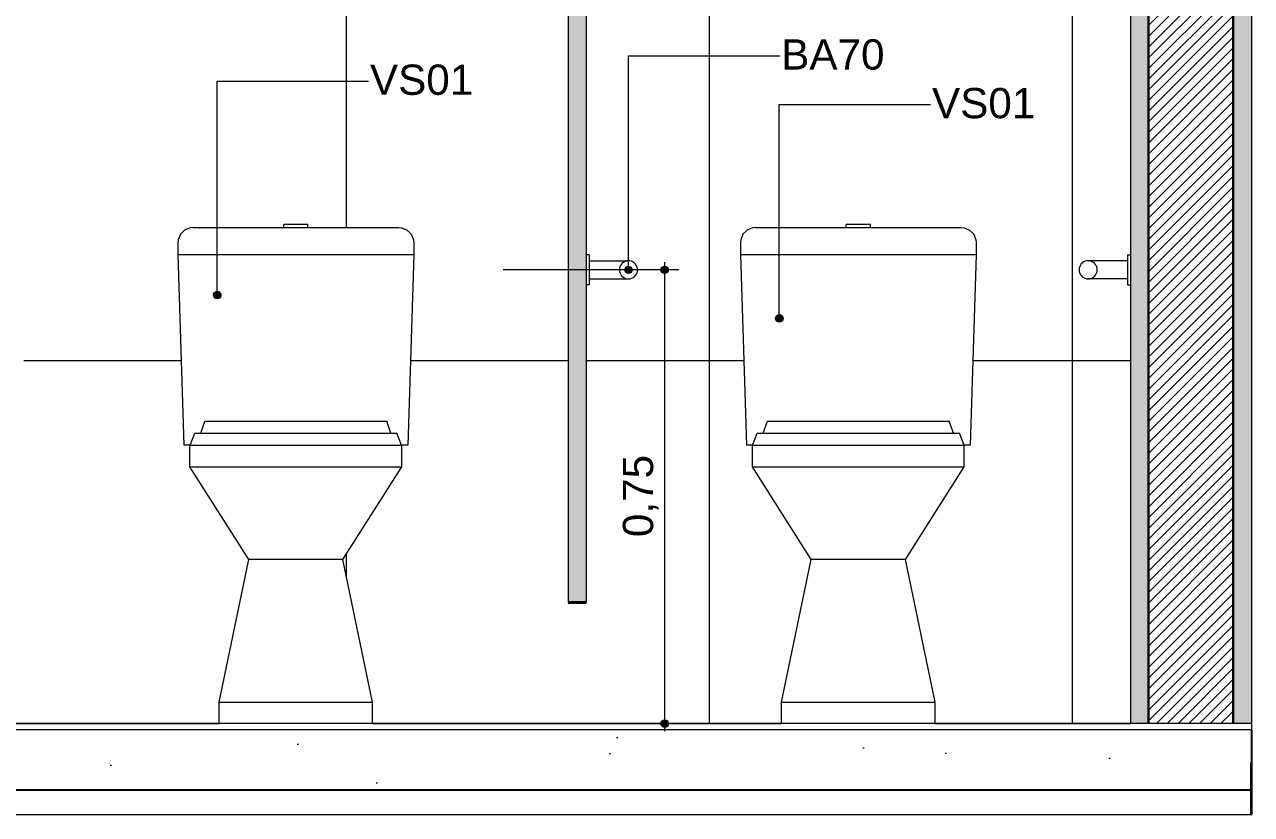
# Model space of a CAD drawing. Header units: metres. Extents: x -1.8 to 75.3, y -2 to 2.8.
# Drawn here: x 12.876 to 14.905, y -2.048 to -0.743 of the extents above; entities that cross this region are included whole.
import ezdxf

# ---------------------------------------------------------------- set-up
doc = ezdxf.new("R2010")
doc.units = ezdxf.units.M
doc.header["$MEASUREMENT"] = 0
for name, color, linetype in [('COTAS CORTE', 7, 'Continuous'), ('NOTAS-LAYOUT.EXEC', 7, 'Continuous'), ('PAREDE CONSTRUIR', 7, 'Continuous')]:
    doc.layers.add(name, color=color, linetype=linetype)
for name, color, linetype, lineweight, true_color in [('COTAS CORTE_Caneta_No__25', 7, 'Continuous', 13, 0x982312), ('LAJES.EST_Caneta_No__254', 7, 'Continuous', 0, 0xd1c9ad), ('LAJES.EST_Caneta_No__97', 7, 'Continuous', 13, 0x6b6b6b), ('LOUCAS-METAIS.ARQ_Caneta_No__13', 7, 'Continuous', 0, 0xaaaaaa), ('LOUCAS-METAIS.ARQ_Caneta_No__96', 7, 'Continuous', 0, 0xb6b6b6), ('PAREDE CONSTRUIR_Caneta_No__97', 7, 'Continuous', 13, 0x6b6b6b), ('PAREDE.ARQ_Caneta_No__97', 7, 'Continuous', 13, 0x6b6b6b)]:
    doc.layers.add(name, color=color, linetype=linetype, lineweight=lineweight, true_color=true_color)
for name, color, linetype, lineweight in [('LAJES.EST_Caneta_No__241', 7, 'Continuous', 13), ('LAJES.EST_Caneta_No__3', 7, 'Continuous', 30), ('LAJES.EST_Caneta_No__4', 7, 'Continuous', 25), ('LAJES.EST_Caneta_No__7', 7, 'Continuous', 13), ('LOUCAS-METAIS.ARQ_Caneta_No__10', 7, 'Continuous', 5), ('NOTAS-LAYOUT.EXEC_Caneta_No__241', 7, 'Continuous', 13), ('NOTAS-LAYOUT.EXEC_Caneta_No__5', 7, 'Continuous', 20), ('PAREDE CONSTRUIR_Caneta_No__241', 7, 'Continuous', 13), ('PAREDE CONSTRUIR_Caneta_No__3', 7, 'Continuous', 30), ('PAREDE.ARQ_Caneta_No__1', 7, 'Continuous', 40), ('PAREDE.ARQ_Caneta_No__241', 7, 'Continuous', 13)]:
    doc.layers.add(name, color=color, linetype=linetype, lineweight=lineweight)
doc.styles.add('GENERATED_STYLE_1', font='arial.ttf')
doc.dimstyles.new('GENERATED_STYLE__2', dxfattribs={"dimtxt": 0.05, "dimasz": 0.02375, "dimexe": 0.18, "dimexo": 0.267183, "dimgap": 0, "dimtad": 1, "dimzin": 0, "dimdsep": 46, "dimtxsty": 'GENERATED_STYLE_1', "dimblk": 'ARROWHEAD_11', "dimblk1": 'ARROWHEAD_11', "dimblk2": 'ARROWHEAD_11', "dimcen": 0.09, "dimclrd": 256, "dimclre": 256, "dimclrt": 256, "dimadec": 0, "dimazin": 0, "dimtfac": 1, "dimtdec": 4, "dimtmove": 0, "dimatfit": 3, "dimfxl": 0, "dimtolj": 1, "dimtzin": 0, "dimarcsym": 0})

# ---------------------------------------------------------------- blocks, each defined once
blk = doc.blocks.new('*D70', base_point=(53.1086, -1.8982))
at = {"layer": 'COTAS CORTE_Caneta_No__25', "linetype": 'Continuous', "lineweight": 13, "true_color": 0x982312}
for points in [[(13.9286, -1.1482), (13.9291, -1.1506), (13.9304, -1.1527), (13.9325, -1.154), (13.9349, -1.1545), (13.9372, -1.154), (13.9393, -1.1527), (13.9406, -1.1506), (13.9411, -1.1482), (13.9406, -1.1459), (13.9393, -1.1438), (13.9372, -1.1425), (13.9349, -1.142), (13.9325, -1.1425), (13.9304, -1.1438), (13.9291, -1.1459)], [(13.9286, -1.8982), (13.9291, -1.9006), (13.9304, -1.9027), (13.9325, -1.904), (13.9349, -1.9045), (13.9372, -1.904), (13.9393, -1.9027), (13.9406, -1.9006), (13.9411, -1.8982), (13.9406, -1.8959), (13.9393, -1.8938), (13.9372, -1.8925), (13.9349, -1.892), (13.9325, -1.8925), (13.9304, -1.8938), (13.9291, -1.8959)]]:
    blk.add_hatch(color=24, dxfattribs=at).paths.add_polyline_path(points)
at = {"layer": 'COTAS CORTE_Caneta_No__25', "color": 24, "linetype": 'Continuous', "lineweight": 13, "true_color": 0x982312}
for p, q in [((13.9349, -1.142), (13.9349, -1.1357)), ((13.9286, -1.1482), (13.6677, -1.1482)), ((13.9349, -1.892), (13.9349, -1.1545)), ((13.9583, -1.1482), (13.9411, -1.1482)), ((13.9286, -1.8982), (13.9114, -1.8982)), ((13.9349, -1.9107), (13.9349, -1.9045)), ((14.202, -1.8982), (13.9411, -1.8982))]:
    blk.add_line(p, q, dxfattribs=at)
for centre in [(13.9349, -1.1482), (13.9349, -1.8982)]:
    blk.add_circle(centre, 0.00625, dxfattribs=at)
at = {"layer": 'COTAS CORTE_Caneta_No__25', "color": 24, "lineweight": 13, "true_color": 0x982312, "insert": (13.9249, -1.59), "char_height": 0.05, "attachment_point": 7, "rotation": 90, "style": 'GENERATED_STYLE_1'}
blk.add_mtext('\\A1;{\\pql;\\fArial|b0|i0|c0|p0;\\W1.000000;0,75}', dxfattribs=at)
blk = doc.blocks.new('ARROWHEAD_11')
at = {"color": 0, "linetype": 'Continuous', "lineweight": 0}
blk.add_line((0, 0), (-1, 0), dxfattribs=at)
at = {"color": 0, "linetype": 'Continuous', "lineweight": 0, "const_width": 0.25, "flags": 128}
blk.add_lwpolyline([(-0.125, 0, 1), (0.125, 0, 1)], format="xyb", close=True, dxfattribs=at)
blk = doc.blocks.new('Label_10_4', base_point=(13.1949, -1.1899))
at = {"layer": 'NOTAS-LAYOUT.EXEC', "linetype": 'Continuous', "lineweight": 0, "true_color": 0x000000}
blk.add_hatch(color=18, dxfattribs=at).paths.add_polyline_path([(13.1887, -1.1899), (13.1891, -1.1923), (13.1905, -1.1943), (13.1925, -1.1957), (13.1949, -1.1961), (13.1973, -1.1957), (13.1993, -1.1943), (13.2007, -1.1923), (13.2012, -1.1899), (13.2007, -1.1875), (13.1993, -1.1855), (13.1973, -1.1841), (13.1949, -1.1836), (13.1925, -1.1841), (13.1905, -1.1855), (13.1891, -1.1875)])
at = {"layer": 'NOTAS-LAYOUT.EXEC_Caneta_No__241', "color": 7, "linetype": 'Continuous', "lineweight": 13}
for p, q in [((13.1949, -1.1836), (13.1949, -0.8363)), ((13.1949, -0.8363), (13.4449, -0.8363))]:
    blk.add_line(p, q, dxfattribs=at)
at = {"layer": 'NOTAS-LAYOUT.EXEC_Caneta_No__5', "color": 7, "linetype": 'Continuous', "lineweight": 20}
blk.add_circle((13.1949, -1.1899), 0.00625, dxfattribs=at)
at = {"layer": 'NOTAS-LAYOUT.EXEC_Caneta_No__241', "color": 7, "lineweight": 13, "insert": (13.4474, -0.809), "char_height": 0.05, "attachment_point": 1, "style": 'GENERATED_STYLE_1'}
blk.add_mtext('\\A1;{\\pql;\\pt0,241;\\fArial|b0|i0|c0|p0;\\W1.000000;VS01\\fArial|b0|i0|c0|p0;\\W1.000000;\\A1{\\H.66x;\\S^  ;}\\fArial|b0|i0|c0|p0;\\W1.000000;\\fArial|b0|i0|c0|p0;\\W1.000000;\\A1{\\H.66x;\\S^  ;}\\fArial|b0|i0|c0|p0;\\W1.000000;\\fArial|b0|i0|c0|p0;\\W1.000000;\\fArial|b0|i0|c0|p0;\\W1.000000;\\fArial|b0|i0|c0|p0;\\W1.000000;\\fArial|b0|i0|c0|p0;\\W1.000000;\\fArial|b0|i0|c0|p0;\\W1.000000;\\fArial|b0|i0|c0|p0;\\W1.000000;\\A1{\\H.66x;\\S^  ;}\\fArial|b0|i0|c0|p0;\\W1.000000;\\fArial|b0|i0|c0|p0;\\W1.000000;\\A1{\\H.66x;\\S^  ;}\\fArial|b0|i0|c0|p0;\\W1.000000;\\fArial|b0|i0|c0|p0;\\W1.000000;\\fArial|b0|i0|c0|p0;\\W1.000000;\\fArial|b0|i0|c0|p0;\\W1.000000;\\fArial|b0|i0|c0|p0;\\W1.000000;\\fArial|b0|i0|c0|p0;\\W1.000000;\\fArial|b0|i0|c0|p0;\\W1.000000;\\A1{\\H.66x;\\S^  ;}\\fArial|b0|i0|c0|p0;\\W1.000000;\\fArial|b0|i0|c0|p0;\\W1.000000;\\A1{\\H.66x;\\S^  ;}\\fArial|b0|i0|c0|p0;\\W1.000000;\\fArial|b0|i0|c0|p0;\\W1.000000;\\fArial|b0|i0|c0|p0;\\W1.000000;\\fArial|b0|i0|c0|p0;\\W1.000000;\\fArial|b0|i0|c0|p0;\\W1.000000;\\fArial|b0|i0|c0|p0;\\W1.000000;\\fArial|b0|i0|c0|p0;\\W1.000000;\\A1{\\H.66x;\\S^  ;}\\fArial|b0|i0|c0|p0;\\W1.000000;\\fArial|b0|i0|c0|p0;\\W1.000000;\\A1{\\H.66x;\\S^  ;}\\fArial|b0|i0|c0|p0;\\W1.000000;\\fArial|b0|i0|c0|p0;\\W1.000000;\\fArial|b0|i0|c0|p0;\\W1.000000;\\fArial|b0|i0|c0|p0;\\W1.000000;\\fArial|b0|i0|c0|p0;\\W1.000000;\\fArial|b0|i0|c0|p0;\\W1.000000;\\fArial|b0|i0|c0|p0;\\W1.000000;\\A1{\\H.66x;\\S^  ;}\\fArial|b0|i0|c0|p0;\\W1.000000;\\fArial|b0|i0|c0|p0;\\W1.000000;\\A1{\\H.66x;\\S^  ;}\\fArial|b0|i0|c0|p0;\\W1.000000;\\fArial|b0|i0|c0|p0;\\W1.000000;\\fArial|b0|i0|c0|p0;\\W1.000000;\\fArial|b0|i0|c0|p0;\\W1.000000;\\fArial|b0|i0|c0|p0;\\W1.000000;\\fArial|b0|i0|c0|p0;\\W1.000000;\\fArial|b0|i0|c0|p0;\\W1.000000;\\A1{\\H.66x;\\S^  ;}\\fArial|b0|i0|c0|p0;\\W1.000000;}', dxfattribs=at)
blk = doc.blocks.new('Label_11_4', base_point=(14.1242, -1.2286))
at = {"layer": 'NOTAS-LAYOUT.EXEC', "linetype": 'Continuous', "lineweight": 0, "true_color": 0x000000}
blk.add_hatch(color=18, dxfattribs=at).paths.add_polyline_path([(14.1179, -1.2286), (14.1184, -1.231), (14.1198, -1.233), (14.1218, -1.2344), (14.1242, -1.2349), (14.1266, -1.2344), (14.1286, -1.233), (14.13, -1.231), (14.1304, -1.2286), (14.13, -1.2262), (14.1286, -1.2242), (14.1266, -1.2228), (14.1242, -1.2224), (14.1218, -1.2228), (14.1198, -1.2242), (14.1184, -1.2262)])
at = {"layer": 'NOTAS-LAYOUT.EXEC_Caneta_No__241', "color": 7, "linetype": 'Continuous', "lineweight": 13}
for p, q in [((14.1242, -1.2224), (14.1242, -0.8751)), ((14.1242, -0.8751), (14.3742, -0.8751))]:
    blk.add_line(p, q, dxfattribs=at)
at = {"layer": 'NOTAS-LAYOUT.EXEC_Caneta_No__5', "color": 7, "linetype": 'Continuous', "lineweight": 20}
blk.add_circle((14.1242, -1.2286), 0.00625, dxfattribs=at)
at = {"layer": 'NOTAS-LAYOUT.EXEC_Caneta_No__241', "color": 7, "lineweight": 13, "insert": (14.3767, -0.8477), "char_height": 0.05, "attachment_point": 1, "style": 'GENERATED_STYLE_1'}
blk.add_mtext('\\A1;{\\pql;\\pt0,241;\\fArial|b0|i0|c0|p0;\\W1.000000;VS01\\fArial|b0|i0|c0|p0;\\W1.000000;\\A1{\\H.66x;\\S^  ;}\\fArial|b0|i0|c0|p0;\\W1.000000;\\fArial|b0|i0|c0|p0;\\W1.000000;\\A1{\\H.66x;\\S^  ;}\\fArial|b0|i0|c0|p0;\\W1.000000;\\fArial|b0|i0|c0|p0;\\W1.000000;\\fArial|b0|i0|c0|p0;\\W1.000000;\\fArial|b0|i0|c0|p0;\\W1.000000;\\fArial|b0|i0|c0|p0;\\W1.000000;\\fArial|b0|i0|c0|p0;\\W1.000000;\\fArial|b0|i0|c0|p0;\\W1.000000;\\A1{\\H.66x;\\S^  ;}\\fArial|b0|i0|c0|p0;\\W1.000000;\\fArial|b0|i0|c0|p0;\\W1.000000;\\A1{\\H.66x;\\S^  ;}\\fArial|b0|i0|c0|p0;\\W1.000000;\\fArial|b0|i0|c0|p0;\\W1.000000;\\fArial|b0|i0|c0|p0;\\W1.000000;\\fArial|b0|i0|c0|p0;\\W1.000000;\\fArial|b0|i0|c0|p0;\\W1.000000;\\fArial|b0|i0|c0|p0;\\W1.000000;\\fArial|b0|i0|c0|p0;\\W1.000000;\\A1{\\H.66x;\\S^  ;}\\fArial|b0|i0|c0|p0;\\W1.000000;\\fArial|b0|i0|c0|p0;\\W1.000000;\\A1{\\H.66x;\\S^  ;}\\fArial|b0|i0|c0|p0;\\W1.000000;\\fArial|b0|i0|c0|p0;\\W1.000000;\\fArial|b0|i0|c0|p0;\\W1.000000;\\fArial|b0|i0|c0|p0;\\W1.000000;\\fArial|b0|i0|c0|p0;\\W1.000000;\\fArial|b0|i0|c0|p0;\\W1.000000;\\fArial|b0|i0|c0|p0;\\W1.000000;\\A1{\\H.66x;\\S^  ;}\\fArial|b0|i0|c0|p0;\\W1.000000;\\fArial|b0|i0|c0|p0;\\W1.000000;\\A1{\\H.66x;\\S^  ;}\\fArial|b0|i0|c0|p0;\\W1.000000;\\fArial|b0|i0|c0|p0;\\W1.000000;\\fArial|b0|i0|c0|p0;\\W1.000000;\\fArial|b0|i0|c0|p0;\\W1.000000;\\fArial|b0|i0|c0|p0;\\W1.000000;\\fArial|b0|i0|c0|p0;\\W1.000000;\\fArial|b0|i0|c0|p0;\\W1.000000;\\A1{\\H.66x;\\S^  ;}\\fArial|b0|i0|c0|p0;\\W1.000000;\\fArial|b0|i0|c0|p0;\\W1.000000;\\A1{\\H.66x;\\S^  ;}\\fArial|b0|i0|c0|p0;\\W1.000000;\\fArial|b0|i0|c0|p0;\\W1.000000;\\fArial|b0|i0|c0|p0;\\W1.000000;\\fArial|b0|i0|c0|p0;\\W1.000000;\\fArial|b0|i0|c0|p0;\\W1.000000;\\fArial|b0|i0|c0|p0;\\W1.000000;\\fArial|b0|i0|c0|p0;\\W1.000000;\\A1{\\H.66x;\\S^  ;}\\fArial|b0|i0|c0|p0;\\W1.000000;}', dxfattribs=at)
blk = doc.blocks.new('Label_13_4', base_point=(13.8749, -1.1482))
at = {"layer": 'NOTAS-LAYOUT.EXEC', "linetype": 'Continuous', "lineweight": 0, "true_color": 0x000000}
blk.add_hatch(color=18, dxfattribs=at).paths.add_polyline_path([(13.8686, -1.1482), (13.8691, -1.1506), (13.8705, -1.1527), (13.8725, -1.154), (13.8749, -1.1545), (13.8773, -1.154), (13.8793, -1.1527), (13.8807, -1.1506), (13.8811, -1.1482), (13.8807, -1.1459), (13.8793, -1.1438), (13.8773, -1.1425), (13.8749, -1.142), (13.8725, -1.1425), (13.8705, -1.1438), (13.8691, -1.1459)])
at = {"layer": 'NOTAS-LAYOUT.EXEC_Caneta_No__241', "color": 7, "linetype": 'Continuous', "lineweight": 13}
for p, q in [((13.8749, -1.142), (13.8749, -0.7947)), ((13.8749, -0.7947), (14.1249, -0.7947))]:
    blk.add_line(p, q, dxfattribs=at)
at = {"layer": 'NOTAS-LAYOUT.EXEC_Caneta_No__5', "color": 7, "linetype": 'Continuous', "lineweight": 20}
blk.add_circle((13.8749, -1.1482), 0.00625, dxfattribs=at)
at = {"layer": 'NOTAS-LAYOUT.EXEC_Caneta_No__241', "color": 7, "lineweight": 13, "insert": (14.1274, -0.7673), "char_height": 0.05, "attachment_point": 1, "style": 'GENERATED_STYLE_1'}
blk.add_mtext('\\A1;{\\pql;\\pt0,241;\\fArial|b0|i0|c0|p0;\\W1.000000;BA70\\fArial|b0|i0|c0|p0;\\W1.000000;\\A1{\\H.66x;\\S^  ;}\\fArial|b0|i0|c0|p0;\\W1.000000;\\fArial|b0|i0|c0|p0;\\W1.000000;\\A1{\\H.66x;\\S^  ;}\\fArial|b0|i0|c0|p0;\\W1.000000;\\fArial|b0|i0|c0|p0;\\W1.000000;\\fArial|b0|i0|c0|p0;\\W1.000000;\\fArial|b0|i0|c0|p0;\\W1.000000;\\fArial|b0|i0|c0|p0;\\W1.000000;\\fArial|b0|i0|c0|p0;\\W1.000000;\\fArial|b0|i0|c0|p0;\\W1.000000;\\A1{\\H.66x;\\S^  ;}\\fArial|b0|i0|c0|p0;\\W1.000000;\\fArial|b0|i0|c0|p0;\\W1.000000;\\A1{\\H.66x;\\S^  ;}\\fArial|b0|i0|c0|p0;\\W1.000000;\\fArial|b0|i0|c0|p0;\\W1.000000;\\fArial|b0|i0|c0|p0;\\W1.000000;\\fArial|b0|i0|c0|p0;\\W1.000000;\\fArial|b0|i0|c0|p0;\\W1.000000;\\fArial|b0|i0|c0|p0;\\W1.000000;\\fArial|b0|i0|c0|p0;\\W1.000000;\\A1{\\H.66x;\\S^  ;}\\fArial|b0|i0|c0|p0;\\W1.000000;\\fArial|b0|i0|c0|p0;\\W1.000000;\\A1{\\H.66x;\\S^  ;}\\fArial|b0|i0|c0|p0;\\W1.000000;\\fArial|b0|i0|c0|p0;\\W1.000000;\\fArial|b0|i0|c0|p0;\\W1.000000;\\fArial|b0|i0|c0|p0;\\W1.000000;\\fArial|b0|i0|c0|p0;\\W1.000000;\\fArial|b0|i0|c0|p0;\\W1.000000;\\fArial|b0|i0|c0|p0;\\W1.000000;\\A1{\\H.66x;\\S^  ;}\\fArial|b0|i0|c0|p0;\\W1.000000;\\fArial|b0|i0|c0|p0;\\W1.000000;\\A1{\\H.66x;\\S^  ;}\\fArial|b0|i0|c0|p0;\\W1.000000;\\fArial|b0|i0|c0|p0;\\W1.000000;\\fArial|b0|i0|c0|p0;\\W1.000000;\\fArial|b0|i0|c0|p0;\\W1.000000;\\fArial|b0|i0|c0|p0;\\W1.000000;\\fArial|b0|i0|c0|p0;\\W1.000000;\\fArial|b0|i0|c0|p0;\\W1.000000;\\A1{\\H.66x;\\S^  ;}\\fArial|b0|i0|c0|p0;\\W1.000000;\\fArial|b0|i0|c0|p0;\\W1.000000;\\A1{\\H.66x;\\S^  ;}\\fArial|b0|i0|c0|p0;\\W1.000000;\\fArial|b0|i0|c0|p0;\\W1.000000;\\fArial|b0|i0|c0|p0;\\W1.000000;\\fArial|b0|i0|c0|p0;\\W1.000000;\\fArial|b0|i0|c0|p0;\\W1.000000;\\fArial|b0|i0|c0|p0;\\W1.000000;\\fArial|b0|i0|c0|p0;\\W1.000000;\\A1{\\H.66x;\\S^  ;}\\fArial|b0|i0|c0|p0;\\W1.000000;}', dxfattribs=at)

msp = doc.modelspace()

# ---------------------------------------------------------------- hatches: boundary and pattern name
at = {"layer": 'LAJES.EST_Caneta_No__254', "linetype": 'Continuous', "lineweight": 0, "true_color": 0xd1c9ad}
h = msp.add_hatch(dxfattribs=at)
h.set_pattern_fill('Haie_OD_0004', color=9, style=0, pattern_type=2)
h.set_pattern_definition([(45, (53.10859, -1.39824), (-0.159099, 0.159099), [0, -0.15, 0, -0.225]), (110, (53.60859, -1.39824), (0.2114308, 0.0769545), [0, -0.11, 0, -0.19])])
h.paths.add_polyline_path([(10.8084, -1.9082), (14.9049, -1.9082), (14.9049, -1.8982), (10.8084, -1.8982)])
at = {"layer": 'LAJES.EST_Caneta_No__97', "linetype": 'Continuous', "lineweight": 13, "true_color": 0x6b6b6b}
h = msp.add_hatch(dxfattribs=at)
h.set_pattern_fill('AR_CONC_0004', color=251, style=0, pattern_type=2)
h.set_pattern_definition([(50, (53.1086, -1.89824), (-0.546554, 0.0478173), [0.05715, -0.62865]), (355, (53.1086, -1.89824), (-0.10573, 0.5731705), [0.04572, -0.502922]), (100.4514, (53.15413, -1.90223), (0.440824, 0.525353), [0.04857, -0.534271]), (46.1842, (53.1086, -1.74584), (-0.813237, 0.126127), [0.085725, -0.942975]), (96.6356, (53.17636, -1.75635), (0.712212, 0.742278), [0.072855, -0.801407]), (351.1842, (53.1086, -1.74584), (0.712212, 0.742278), [0.06858, -0.754379]), (21, (53.1848, -1.78394), (-0.454843, 0.3067956), [0.05715, -0.62865]), (326, (53.1848, -1.78394), (0.185406, 0.552564), [0.04572, -0.50292]), (71.4514, (53.2227, -1.8095), (0.640249, 0.245768), [0.04857, -0.53427]), (37.5, (53.10859, -1.89824), (0.0092658, 0.2536651), [0, -0.496824, 0, -0.51054, 0, -0.504825]), (7.5, (53.1086, -1.89824), (0.200459, 0.3005417), [0, -0.291084, 0, -0.485394, 0, -0.192405]), (327.5, (52.93866, -1.89824), (-0.4067718, 0.0171862), [0, -0.1905, 0, -0.59436, 0, -0.78867]), (317.5, (52.86246, -1.89824), (0.4443875, 0.0762795), [0, -0.24765, 0, -0.394716, 0, -0.56007])])
h.paths.add_polyline_path([(10.8084, -2.0082), (14.9049, -2.0082), (14.9049, -1.9082), (10.8084, -1.9082)])
at = {"layer": 'PAREDE CONSTRUIR', "linetype": 'Continuous', "lineweight": 0, "true_color": 0xffffff}
for points in [[(14.7049, -1.8982), (14.7349, -1.8982), (14.7349, 0.3018), (14.7049, 0.3018)], [(14.8749, -1.8982), (14.9049, -1.8982), (14.9049, 0.3018), (14.8749, 0.3018)]]:
    msp.add_hatch(color=7, dxfattribs=at).paths.add_polyline_path(points)
at = {"layer": 'PAREDE CONSTRUIR', "linetype": 'Continuous', "lineweight": 0, "true_color": 0x000000}
h = msp.add_hatch(dxfattribs=at)
h.set_pattern_fill('common_brick_0004', color=18, style=0, pattern_type=2)
h.set_pattern_definition([(45, (53.108587, -1.898244), (-0.0088388348, 0.0088388348), [])])
h.paths.add_polyline_path([(14.8149, 0.3018), (14.7349, 0.3018), (14.7349, -1.8982), (14.8749, -1.8982), (14.8749, 0.3018)])
at = {"layer": 'PAREDE CONSTRUIR_Caneta_No__97', "linetype": 'Continuous', "lineweight": 13, "true_color": 0x6b6b6b}
h = msp.add_hatch(dxfattribs=at)
h.set_pattern_fill('Ceramica_60_x_60_0004', color=251, style=0, pattern_type=2)
h.set_pattern_definition([(0, (11.0084, -1.89824), (0, 0.6), []), (90, (11.0084, -1.89824), (-0.6, 0), [])])
h.paths.add_polyline_path([(11.0084, -1.8982), (12.2679, -1.8982), (12.2679, -1.8629), (12.317, -1.627), (12.2199, -1.4736), (12.2199, -1.4382), (12.2099, -1.4382), (12.1999, -1.1232), (12.1999, -1.1032), (12.2004, -1.0984), (12.2041, -1.0894), (12.211, -1.0825), (12.22, -1.0787), (12.2249, -1.0782), (12.3749, -1.0782), (12.3749, -1.0732), (12.4149, -1.0732), (12.4149, -1.0782), (12.5649, -1.0782), (12.5698, -1.0787), (12.5788, -1.0825), (12.5857, -1.0894), (12.5894, -1.0984), (12.5899, -1.1032), (12.5899, -1.1232), (12.5799, -1.4382), (12.5699, -1.4382), (12.5699, -1.4736), (12.4728, -1.627), (12.5219, -1.8629), (12.5219, -1.8982), (13.1979, -1.8982), (13.1979, -1.8629), (13.247, -1.627), (13.1499, -1.4736), (13.1499, -1.4382), (13.1399, -1.4382), (13.1299, -1.1232), (13.1299, -1.1032), (13.1304, -1.0984), (13.1341, -1.0894), (13.141, -1.0825), (13.15, -1.0787), (13.1549, -1.0782), (13.3049, -1.0782), (13.3049, -1.0732), (13.3449, -1.0732), (13.3449, -1.0782), (13.4949, -1.0782), (13.4998, -1.0787), (13.5088, -1.0825), (13.5157, -1.0894), (13.5194, -1.0984), (13.5199, -1.1032), (13.5199, -1.1232), (13.5099, -1.4382), (13.4999, -1.4382), (13.4999, -1.4736), (13.4028, -1.627), (13.4519, -1.8629), (13.4519, -1.8982), (14.1279, -1.8982), (14.1279, -1.8629), (14.177, -1.627), (14.0799, -1.4736), (14.0799, -1.4382), (14.0699, -1.4382), (14.0599, -1.1232), (14.0599, -1.1032), (14.0604, -1.0984), (14.0641, -1.0894), (14.071, -1.0825), (14.08, -1.0787), (14.0849, -1.0782), (14.2349, -1.0782), (14.2349, -1.0732), (14.2749, -1.0732), (14.2749, -1.0782), (14.4249, -1.0782), (14.4298, -1.0787), (14.4388, -1.0825), (14.4457, -1.0894), (14.4494, -1.0984), (14.4499, -1.1032), (14.4499, -1.1232), (14.4399, -1.4382), (14.4299, -1.4382), (14.4299, -1.4736), (14.3328, -1.627), (14.3819, -1.8629), (14.3819, -1.8982), (14.7049, -1.8982), (14.7049, 0.2618), (14.6949, 0.2618), (14.6949, 0.3118), (14.6949, 1.0918), (14.6949, 1.1418), (14.7049, 1.1418), (14.7049, 1.2518), (11.0084, 1.2518), (11.0084, 1.1418), (11.0184, 1.1418), (11.0184, 1.14), (11.0184, 0.3118), (11.0184, 0.2618), (11.0084, 0.2618)])
h.paths.add_polyline_path([(11.3384, 0.2038), (11.3384, 0.2158), (11.4084, 0.2158), (11.4084, 0.2188), (11.4219, 0.2188), (11.4184, 0.2318), (11.4238, 0.2518), (11.4384, 0.2664), (11.4584, 0.2718), (11.4784, 0.2664), (11.493, 0.2518), (11.4984, 0.2318), (11.4949, 0.2188), (11.5084, 0.2188), (11.5084, 0.2158), (11.5784, 0.2158), (11.5784, 0.2038), (11.5684, 0.2038), (11.5684, 0.2018), (11.483, 0.2018), (11.4784, 0.1971), (11.4694, 0.1947), (11.4694, -0.0054), (11.4704, -0.0046), (11.4954, 0.0009), (11.5204, -0.0046), (11.5387, -0.0196), (11.5454, -0.0401), (11.5454, -0.0555), (11.5387, -0.076), (11.5204, -0.091), (11.5064, -0.0941), (11.5059, -0.1248), (11.5054, -0.2092), (11.5084, -0.2092), (11.5084, -0.2452), (11.5019, -0.2452), (11.5018, -0.2635), (11.5082, -0.3292), (11.5215, -0.4068), (11.5432, -0.483), (11.5436, -0.4842), (11.5446, -0.4869), (11.5741, -0.5622), (11.6006, -0.6405), (11.6205, -0.719), (11.6338, -0.7977), (11.6339, -0.9335), (11.6329, -0.9485), (11.6299, -0.9634), (11.6251, -0.9778), (11.6183, -0.9915), (11.6098, -1.0042), (11.5998, -1.0156), (11.5883, -1.0257), (11.5757, -1.0341), (11.562, -1.0409), (11.5476, -1.0458), (11.5326, -1.0488), (11.5174, -1.0498), (11.5022, -1.0488), (11.4872, -1.0458), (11.4728, -1.0409), (11.4591, -1.0341), (11.4465, -1.0257), (11.435, -1.0156), (11.425, -1.0042), (11.4165, -0.9915), (11.4098, -0.9778), (11.4049, -0.9634), (11.4019, -0.9485), (11.4009, -0.9335), (11.4009, -0.8372), (11.3994, -0.8372), (11.3994, -0.828), (11.3834, -0.8322), (11.3664, -0.8277), (11.354, -0.8152), (11.3494, -0.7982), (11.354, -0.7812), (11.3664, -0.7688), (11.3834, -0.7642), (11.3949, -0.7673), (11.3949, -0.7562), (11.4129, -0.7562), (11.4129, -0.7742), (11.4109, -0.7742), (11.4109, -0.7793), (11.4119, -0.7802), (11.4474, -0.7802), (11.4474, -0.2452), (11.4084, -0.2452), (11.4084, -0.2092), (11.4474, -0.2092), (11.4474, -0.0617), (11.4454, -0.0555), (11.4454, -0.0401), (11.4474, -0.0339), (11.4474, 0.1947), (11.4384, 0.1971), (11.4338, 0.2018), (11.3484, 0.2018), (11.3484, 0.2038)], flags=0)
h.paths.add_polyline_path([(11.9149, -1.6982), (11.9149, 0.1018), (11.9449, 0.1018), (11.9449, -1.6982)], flags=0)
h.paths.add_polyline_path([(12.8449, 0.1018), (12.8749, 0.1018), (12.8749, -1.6982), (12.8449, -1.6982)], flags=0)
h.paths.add_polyline_path([(13.8049, -1.6982), (13.7749, -1.6982), (13.7749, 0.1018), (13.8049, 0.1018), (13.8049, -1.1233), (13.8099, -1.1233), (13.8099, -1.1332), (13.8746, -1.1332), (13.8772, -1.1334), (13.8798, -1.1341), (13.8822, -1.1351), (13.8843, -1.1366), (13.8862, -1.1384), (13.8877, -1.1405), (13.8889, -1.1429), (13.8896, -1.1454), (13.8899, -1.148), (13.8897, -1.1506), (13.8891, -1.1531), (13.888, -1.1555), (13.8865, -1.1577), (13.8847, -1.1596), (13.8826, -1.1611), (13.8803, -1.1622), (13.8778, -1.163), (13.8752, -1.1632), (13.8099, -1.1632), (13.8099, -1.1732), (13.8049, -1.1732)], flags=0)
h.paths.add_polyline_path([(14.6199, -1.148), (14.6202, -1.1454), (14.6209, -1.1429), (14.622, -1.1405), (14.6236, -1.1384), (14.6255, -1.1366), (14.6276, -1.1351), (14.63, -1.1341), (14.6325, -1.1334), (14.6352, -1.1332), (14.6999, -1.1332), (14.6999, -1.1233), (14.7049, -1.1233), (14.7049, -1.1732), (14.6999, -1.1732), (14.6999, -1.1632), (14.6346, -1.1632), (14.632, -1.163), (14.6295, -1.1622), (14.6272, -1.1611), (14.6251, -1.1596), (14.6232, -1.1577), (14.6218, -1.1555), (14.6207, -1.1531), (14.6201, -1.1506)], flags=0)
at = {"layer": 'PAREDE.ARQ_Caneta_No__97', "linetype": 'Continuous', "lineweight": 13, "true_color": 0x6b6b6b}
h = msp.add_hatch(dxfattribs=at)
h.set_pattern_fill('cut_stone_0004', color=251, style=0, pattern_type=2)
h.set_pattern_definition([(45, (53.108587, -1.873244), (-0.0079549513, 0.0079549513), [0, -0.0075, 0, -0.01125]), (110, (53.133587, -1.873244), (0.010571542, 0.0038477266), [0, -0.0055, 0, -0.0095])])
h.paths.add_polyline_path([(13.7749, -1.6982), (13.8049, -1.6982), (13.8049, 0.1018), (13.7749, 0.1018)])

# ---------------------------------------------------------------- linework, layer by layer
at = {"layer": 'LAJES.EST_Caneta_No__241', "color": 7, "linetype": 'Continuous', "lineweight": 13}
for p, q in [((14.9045, -1.9132), (14.9045, -1.9632)), ((14.9049, -1.9132), (14.9045, -1.9132)), ((10.8084, -2.0482), (14.9045, -2.0482))]:
    msp.add_line(p, q, dxfattribs=at)
at = {"layer": 'LAJES.EST_Caneta_No__3', "color": 7, "linetype": 'Continuous', "lineweight": 30}
for p, q in [((14.9045, -1.9632), (14.9045, -2.0482)), ((14.9049, -1.9632), (14.9045, -1.9632)), ((14.9049, -1.9632), (14.9049, -2.0082)), ((14.9049, -2.0082), (14.9049, -2.0482)), ((14.9049, -2.0482), (14.9045, -2.0482))]:
    msp.add_line(p, q, dxfattribs=at)
at = {"layer": 'LAJES.EST_Caneta_No__4', "color": 7, "linetype": 'Continuous', "lineweight": 25}
for p, q in [((14.9049, -1.9082), (14.9049, -1.9132)), ((14.9049, -1.9132), (14.9049, -1.9632)), ((14.9049, -2.0082), (10.8084, -2.0082))]:
    msp.add_line(p, q, dxfattribs=at)
at = {"layer": 'LAJES.EST_Caneta_No__7', "color": 7, "linetype": 'Continuous', "lineweight": 13}
for p, q in [((14.7049, -1.8982), (11.0084, -1.8982)), ((14.9049, -1.8982), (14.9049, -1.9082)), ((14.9049, -1.9082), (10.8084, -1.9082))]:
    msp.add_line(p, q, dxfattribs=at)
at = {"layer": 'LAJES.EST_Caneta_No__7', "color": 7, "linetype": 'Continuous', "lineweight": 13, "flags": 128}
msp.add_lwpolyline([(14.9049, -1.8982), (14.8749, -1.8982), (14.7349, -1.8982), (14.7049, -1.8982)], dxfattribs=at)
at = {"layer": 'LOUCAS-METAIS.ARQ_Caneta_No__10', "color": 7, "linetype": 'Continuous', "lineweight": 5, "flags": 128}
for points in [[(13.8599, -1.1485), (13.8602, -1.1511), (13.8609, -1.1536), (13.862, -1.156), (13.8636, -1.1581), (13.8655, -1.1599), (13.8676, -1.1614), (13.87, -1.1624), (13.8725, -1.1631), (13.8752, -1.1632), (13.8778, -1.163), (13.8803, -1.1622), (13.8826, -1.1611), (13.8847, -1.1596), (13.8865, -1.1577), (13.888, -1.1555), (13.8891, -1.1531), (13.8897, -1.1506), (13.8899, -1.148), (13.8896, -1.1454), (13.8889, -1.1429), (13.8877, -1.1405), (13.8862, -1.1384), (13.8843, -1.1366), (13.8822, -1.1351), (13.8798, -1.1341), (13.8772, -1.1334), (13.8746, -1.1332), (13.872, -1.1335), (13.8695, -1.1342), (13.8672, -1.1354), (13.8651, -1.1369), (13.8632, -1.1388), (13.8618, -1.141), (13.8607, -1.1434), (13.8601, -1.1459)], [(14.6201, -1.1506), (14.6207, -1.1531), (14.6218, -1.1555), (14.6232, -1.1577), (14.6251, -1.1596), (14.6272, -1.1611), (14.6295, -1.1622), (14.632, -1.163), (14.6346, -1.1632), (14.6372, -1.1631), (14.6398, -1.1624), (14.6422, -1.1614), (14.6443, -1.1599), (14.6462, -1.1581), (14.6478, -1.156), (14.6489, -1.1536), (14.6496, -1.1511), (14.6499, -1.1485), (14.6497, -1.1459), (14.6491, -1.1434), (14.648, -1.141), (14.6465, -1.1388), (14.6447, -1.1369), (14.6426, -1.1354), (14.6403, -1.1342), (14.6378, -1.1335), (14.6352, -1.1332), (14.6325, -1.1334), (14.63, -1.1341), (14.6276, -1.1351), (14.6255, -1.1366), (14.6236, -1.1384), (14.622, -1.1405), (14.6209, -1.1429), (14.6202, -1.1454), (14.6199, -1.148)]]:
    msp.add_lwpolyline(points, close=True, dxfattribs=at)
at = {"layer": 'LOUCAS-METAIS.ARQ_Caneta_No__13', "color": 253, "linetype": 'Continuous', "lineweight": 0, "true_color": 0xaaaaaa}
for p, q in [((13.3064, -1.0732), (13.3049, -1.0732)), ((13.3049, -1.0782), (13.3049, -1.0732)), ((13.3108, -1.0732), (13.3064, -1.0732)), ((13.3172, -1.0732), (13.3108, -1.0732)), ((13.3249, -1.0732), (13.3172, -1.0732)), ((13.3325, -1.0732), (13.3249, -1.0732)), ((13.339, -1.0732), (13.3325, -1.0732)), ((13.3434, -1.0732), (13.339, -1.0732)), ((13.3449, -1.0732), (13.3434, -1.0732)), ((13.3449, -1.0782), (13.3449, -1.0732)), ((14.2364, -1.0732), (14.2349, -1.0732)), ((14.2349, -1.0782), (14.2349, -1.0732)), ((14.2408, -1.0732), (14.2364, -1.0732)), ((14.2472, -1.0732), (14.2408, -1.0732)), ((14.2549, -1.0732), (14.2472, -1.0732)), ((14.2625, -1.0732), (14.2549, -1.0732)), ((14.269, -1.0732), (14.2625, -1.0732)), ((14.2734, -1.0732), (14.269, -1.0732)), ((14.2749, -1.0732), (14.2734, -1.0732)), ((14.2749, -1.0782), (14.2749, -1.0732)), ((13.1341, -1.0894), (13.1304, -1.0984)), ((13.141, -1.0825), (13.1341, -1.0894)), ((13.1341, -1.0894), (13.1341, -1.0894)), ((13.15, -1.0787), (13.141, -1.0825)), ((13.141, -1.0825), (13.141, -1.0825)), ((13.1549, -1.0782), (13.15, -1.0787)), ((13.15, -1.0787), (13.15, -1.0787)), ((13.1549, -1.0782), (13.1565, -1.0782)), ((13.1565, -1.0782), (13.1601, -1.0782)), ((13.1601, -1.0782), (13.1655, -1.0782)), ((13.1655, -1.0782), (13.1726, -1.0782)), ((13.1726, -1.0782), (13.4772, -1.0782)), ((13.4772, -1.0782), (13.4843, -1.0782)), ((13.4843, -1.0782), (13.4897, -1.0782)), ((13.4897, -1.0782), (13.4933, -1.0782)), ((13.4933, -1.0782), (13.4949, -1.0782)), ((13.4949, -1.0782), (13.4998, -1.0787)), ((13.4998, -1.0787), (13.5088, -1.0825)), ((13.5088, -1.0825), (13.5157, -1.0894)), ((13.5157, -1.0894), (13.5194, -1.0984)), ((14.0641, -1.0894), (14.0604, -1.0984)), ((14.071, -1.0825), (14.0641, -1.0894)), ((14.0641, -1.0894), (14.0641, -1.0894)), ((14.08, -1.0787), (14.071, -1.0825)), ((14.071, -1.0825), (14.071, -1.0825)), ((14.0849, -1.0782), (14.08, -1.0787)), ((14.08, -1.0787), (14.08, -1.0787)), ((14.0849, -1.0782), (14.0865, -1.0782)), ((14.0865, -1.0782), (14.0901, -1.0782)), ((14.0901, -1.0782), (14.0955, -1.0782)), ((14.0955, -1.0782), (14.1026, -1.0782)), ((14.1026, -1.0782), (14.4072, -1.0782)), ((14.4072, -1.0782), (14.4143, -1.0782)), ((14.4143, -1.0782), (14.4197, -1.0782)), ((14.4197, -1.0782), (14.4233, -1.0782)), ((14.4233, -1.0782), (14.4249, -1.0782)), ((14.4249, -1.0782), (14.4298, -1.0787)), ((14.4298, -1.0787), (14.4388, -1.0825)), ((14.4388, -1.0825), (14.4457, -1.0894)), ((14.4457, -1.0894), (14.4494, -1.0984)), ((13.1304, -1.0984), (13.1299, -1.1032)), ((13.1299, -1.1032), (13.1299, -1.1232)), ((13.5194, -1.0984), (13.5199, -1.1032)), ((13.5199, -1.1032), (13.5199, -1.1232)), ((14.0604, -1.0984), (14.0599, -1.1032)), ((14.0599, -1.1032), (14.0599, -1.1232)), ((14.4494, -1.0984), (14.4499, -1.1032)), ((14.4499, -1.1032), (14.4499, -1.1232)), ((13.1299, -1.1232), (13.1399, -1.4382)), ((13.1328, -1.1232), (13.1299, -1.1232)), ((13.141, -1.1232), (13.1328, -1.1232)), ((13.1535, -1.1232), (13.141, -1.1232)), ((13.1687, -1.1232), (13.1535, -1.1232)), ((13.4811, -1.1232), (13.1687, -1.1232)), ((13.4963, -1.1232), (13.4811, -1.1232)), ((13.5088, -1.1232), (13.4963, -1.1232)), ((13.517, -1.1232), (13.5088, -1.1232)), ((13.5199, -1.1232), (13.5099, -1.4382)), ((13.5199, -1.1232), (13.517, -1.1232)), ((14.0599, -1.1232), (14.0699, -1.4382)), ((14.0628, -1.1232), (14.0599, -1.1232)), ((14.071, -1.1232), (14.0628, -1.1232)), ((14.0835, -1.1232), (14.071, -1.1232)), ((14.0987, -1.1232), (14.0835, -1.1232)), ((14.4111, -1.1232), (14.0987, -1.1232)), ((14.4263, -1.1232), (14.4111, -1.1232)), ((14.4388, -1.1232), (14.4263, -1.1232)), ((14.447, -1.1232), (14.4388, -1.1232)), ((14.4499, -1.1232), (14.4399, -1.4382)), ((14.4499, -1.1232), (14.447, -1.1232)), ((13.1676, -1.4182), (13.1746, -1.3982)), ((13.1746, -1.3982), (13.1784, -1.3982)), ((13.1784, -1.3982), (13.1872, -1.3982)), ((13.1872, -1.3982), (13.2009, -1.3982)), ((13.2009, -1.3982), (13.2225, -1.3982)), ((13.2225, -1.3982), (13.2519, -1.3982)), ((13.2519, -1.3982), (13.287, -1.3982)), ((13.287, -1.3982), (13.3249, -1.3982)), ((13.3249, -1.3982), (13.3628, -1.3982)), ((13.3628, -1.3982), (13.3979, -1.3982)), ((13.3979, -1.3982), (13.4273, -1.3982)), ((13.4273, -1.3982), (13.4489, -1.3982)), ((13.4489, -1.3982), (13.4626, -1.3982)), ((13.4626, -1.3982), (13.4714, -1.3982)), ((13.4714, -1.3982), (13.4752, -1.3982)), ((13.4822, -1.4182), (13.4752, -1.3982)), ((14.0976, -1.4182), (14.1046, -1.3982)), ((14.1046, -1.3982), (14.1084, -1.3982)), ((14.1084, -1.3982), (14.1172, -1.3982)), ((14.1172, -1.3982), (14.1309, -1.3982)), ((14.1309, -1.3982), (14.1525, -1.3982)), ((14.1525, -1.3982), (14.1819, -1.3982)), ((14.1819, -1.3982), (14.217, -1.3982)), ((14.217, -1.3982), (14.2549, -1.3982)), ((14.2549, -1.3982), (14.2928, -1.3982)), ((14.2928, -1.3982), (14.3279, -1.3982)), ((14.3279, -1.3982), (14.3573, -1.3982)), ((14.3573, -1.3982), (14.3789, -1.3982)), ((14.3789, -1.3982), (14.3926, -1.3982)), ((14.3926, -1.3982), (14.4014, -1.3982)), ((14.4014, -1.3982), (14.4052, -1.3982)), ((14.4122, -1.4182), (14.4052, -1.3982)), ((13.1501, -1.4382), (13.1579, -1.4182)), ((13.1579, -1.4182), (13.1621, -1.4182)), ((13.1621, -1.4182), (13.1719, -1.4182)), ((13.1719, -1.4182), (13.1871, -1.4182)), ((13.1871, -1.4182), (13.2111, -1.4182)), ((13.2111, -1.4182), (13.2438, -1.4182)), ((13.2438, -1.4182), (13.2827, -1.4182)), ((13.2827, -1.4182), (13.3249, -1.4182)), ((13.3249, -1.4182), (13.367, -1.4182)), ((13.367, -1.4182), (13.406, -1.4182)), ((13.406, -1.4182), (13.4387, -1.4182)), ((13.4387, -1.4182), (13.4627, -1.4182)), ((13.4627, -1.4182), (13.4779, -1.4182)), ((13.4779, -1.4182), (13.4877, -1.4182)), ((13.4877, -1.4182), (13.4919, -1.4182)), ((13.4997, -1.4382), (13.4919, -1.4182)), ((14.0801, -1.4382), (14.0879, -1.4182)), ((14.0879, -1.4182), (14.0921, -1.4182)), ((14.0921, -1.4182), (14.1019, -1.4182)), ((14.1019, -1.4182), (14.1171, -1.4182)), ((14.1171, -1.4182), (14.1411, -1.4182)), ((14.1411, -1.4182), (14.1738, -1.4182)), ((14.1738, -1.4182), (14.2127, -1.4182)), ((14.2127, -1.4182), (14.2549, -1.4182)), ((14.2549, -1.4182), (14.297, -1.4182)), ((14.297, -1.4182), (14.336, -1.4182)), ((14.336, -1.4182), (14.3687, -1.4182)), ((14.3687, -1.4182), (14.3927, -1.4182)), ((14.3927, -1.4182), (14.4079, -1.4182)), ((14.4079, -1.4182), (14.4177, -1.4182)), ((14.4177, -1.4182), (14.4219, -1.4182)), ((14.4297, -1.4382), (14.4219, -1.4182)), ((13.1426, -1.4382), (13.1399, -1.4382)), ((13.1499, -1.4382), (13.1426, -1.4382)), ((13.1499, -1.4382), (13.1542, -1.4382)), ((13.1499, -1.4736), (13.1499, -1.4382)), ((13.1542, -1.4382), (13.1643, -1.4382)), ((13.1643, -1.4382), (13.18, -1.4382)), ((13.18, -1.4382), (13.2052, -1.4382)), ((13.2052, -1.4382), (13.2396, -1.4382)), ((13.2396, -1.4382), (13.2806, -1.4382)), ((13.2806, -1.4382), (13.2806, -1.4382)), ((13.2806, -1.4382), (13.3249, -1.4382)), ((13.3249, -1.4382), (13.3692, -1.4382)), ((13.3692, -1.4382), (13.3692, -1.4382)), ((13.3692, -1.4382), (13.4102, -1.4382)), ((13.4102, -1.4382), (13.4446, -1.4382)), ((13.4446, -1.4382), (13.4698, -1.4382)), ((13.4698, -1.4382), (13.4855, -1.4382)), ((13.4855, -1.4382), (13.4955, -1.4382)), ((13.4955, -1.4382), (13.4999, -1.4382)), ((13.4999, -1.4736), (13.4999, -1.4382)), ((13.5072, -1.4382), (13.4999, -1.4382)), ((13.5099, -1.4382), (13.5072, -1.4382)), ((14.0726, -1.4382), (14.0699, -1.4382)), ((14.0799, -1.4382), (14.0726, -1.4382)), ((14.0799, -1.4382), (14.0842, -1.4382)), ((14.0799, -1.4736), (14.0799, -1.4382)), ((14.0842, -1.4382), (14.0943, -1.4382)), ((14.0943, -1.4382), (14.11, -1.4382)), ((14.11, -1.4382), (14.1352, -1.4382)), ((14.1352, -1.4382), (14.1696, -1.4382)), ((14.1696, -1.4382), (14.2106, -1.4382)), ((14.2106, -1.4382), (14.2106, -1.4382)), ((14.2106, -1.4382), (14.2549, -1.4382)), ((14.2549, -1.4382), (14.2992, -1.4382)), ((14.2992, -1.4382), (14.2992, -1.4382)), ((14.2992, -1.4382), (14.3402, -1.4382)), ((14.3402, -1.4382), (14.3746, -1.4382)), ((14.3746, -1.4382), (14.3998, -1.4382)), ((14.3998, -1.4382), (14.4155, -1.4382)), ((14.4155, -1.4382), (14.4255, -1.4382)), ((14.4255, -1.4382), (14.4299, -1.4382)), ((14.4299, -1.4736), (14.4299, -1.4382)), ((14.4372, -1.4382), (14.4299, -1.4382)), ((14.4399, -1.4382), (14.4372, -1.4382)), ((13.1499, -1.4736), (13.1542, -1.4736)), ((13.247, -1.627), (13.1499, -1.4736)), ((13.1542, -1.4736), (13.1643, -1.4736)), ((13.1643, -1.4736), (13.18, -1.4736)), ((13.18, -1.4736), (13.2052, -1.4736)), ((13.2052, -1.4736), (13.2396, -1.4736)), ((13.2396, -1.4736), (13.2806, -1.4736)), ((13.2806, -1.4736), (13.3249, -1.4736)), ((13.3249, -1.4736), (13.3692, -1.4736)), ((13.3692, -1.4736), (13.4102, -1.4736)), ((13.4028, -1.627), (13.4999, -1.4736)), ((13.4102, -1.4736), (13.4446, -1.4736)), ((13.4446, -1.4736), (13.4698, -1.4736)), ((13.4698, -1.4736), (13.4855, -1.4736)), ((13.4855, -1.4736), (13.4955, -1.4736)), ((13.4955, -1.4736), (13.4999, -1.4736)), ((14.0799, -1.4736), (14.0842, -1.4736)), ((14.177, -1.627), (14.0799, -1.4736)), ((14.0842, -1.4736), (14.0943, -1.4736)), ((14.0943, -1.4736), (14.11, -1.4736)), ((14.11, -1.4736), (14.1352, -1.4736)), ((14.1352, -1.4736), (14.1696, -1.4736)), ((14.1696, -1.4736), (14.2106, -1.4736)), ((14.2106, -1.4736), (14.2549, -1.4736)), ((14.2549, -1.4736), (14.2992, -1.4736)), ((14.2992, -1.4736), (14.3402, -1.4736)), ((14.3328, -1.627), (14.4299, -1.4736)), ((14.3402, -1.4736), (14.3746, -1.4736)), ((14.3746, -1.4736), (14.3998, -1.4736)), ((14.3998, -1.4736), (14.4155, -1.4736)), ((14.4155, -1.4736), (14.4255, -1.4736)), ((14.4255, -1.4736), (14.4299, -1.4736)), ((13.1979, -1.8629), (13.247, -1.627)), ((13.2499, -1.627), (13.247, -1.627)), ((13.2566, -1.627), (13.2499, -1.627)), ((13.267, -1.627), (13.2566, -1.627)), ((13.2771, -1.627), (13.267, -1.627)), ((13.2908, -1.627), (13.2771, -1.627)), ((13.3072, -1.627), (13.2908, -1.627)), ((13.3249, -1.627), (13.3072, -1.627)), ((13.3426, -1.627), (13.3249, -1.627)), ((13.359, -1.627), (13.3426, -1.627)), ((13.3727, -1.627), (13.359, -1.627)), ((13.3828, -1.627), (13.3727, -1.627)), ((13.3932, -1.627), (13.3828, -1.627)), ((13.3999, -1.627), (13.3932, -1.627)), ((13.4028, -1.627), (13.3999, -1.627)), ((13.4519, -1.8629), (13.4028, -1.627)), ((14.1279, -1.8629), (14.177, -1.627)), ((14.1799, -1.627), (14.177, -1.627)), ((14.1866, -1.627), (14.1799, -1.627)), ((14.197, -1.627), (14.1866, -1.627)), ((14.2071, -1.627), (14.197, -1.627)), ((14.2208, -1.627), (14.2071, -1.627)), ((14.2372, -1.627), (14.2208, -1.627)), ((14.2549, -1.627), (14.2372, -1.627)), ((14.2726, -1.627), (14.2549, -1.627)), ((14.289, -1.627), (14.2726, -1.627)), ((14.3027, -1.627), (14.289, -1.627)), ((14.3128, -1.627), (14.3027, -1.627)), ((14.3232, -1.627), (14.3128, -1.627)), ((14.3299, -1.627), (14.3232, -1.627)), ((14.3328, -1.627), (14.3299, -1.627)), ((14.3819, -1.8629), (14.3328, -1.627)), ((13.1979, -1.8629), (13.2015, -1.8629)), ((13.1979, -1.8982), (13.1979, -1.8629)), ((13.2015, -1.8629), (13.21, -1.8629)), ((13.21, -1.8629), (13.223, -1.8629)), ((13.223, -1.8629), (13.2408, -1.8629)), ((13.2408, -1.8629), (13.265, -1.8629)), ((13.265, -1.8629), (13.2937, -1.8629)), ((13.2937, -1.8629), (13.3249, -1.8629)), ((13.3249, -1.8629), (13.3561, -1.8629)), ((13.3561, -1.8629), (13.3848, -1.8629)), ((13.3848, -1.8629), (13.409, -1.8629)), ((13.409, -1.8629), (13.4268, -1.8629)), ((13.4268, -1.8629), (13.4398, -1.8629)), ((13.4398, -1.8629), (13.4482, -1.8629)), ((13.4482, -1.8629), (13.4519, -1.8629)), ((13.4519, -1.8982), (13.4519, -1.8629)), ((14.1279, -1.8629), (14.1315, -1.8629)), ((14.1279, -1.8982), (14.1279, -1.8629)), ((14.1315, -1.8629), (14.14, -1.8629)), ((14.14, -1.8629), (14.153, -1.8629)), ((14.153, -1.8629), (14.1708, -1.8629)), ((14.1708, -1.8629), (14.195, -1.8629)), ((14.195, -1.8629), (14.2237, -1.8629)), ((14.2237, -1.8629), (14.2549, -1.8629)), ((14.2549, -1.8629), (14.2861, -1.8629)), ((14.2861, -1.8629), (14.3148, -1.8629)), ((14.3148, -1.8629), (14.339, -1.8629)), ((14.339, -1.8629), (14.3568, -1.8629)), ((14.3568, -1.8629), (14.3698, -1.8629)), ((14.3698, -1.8629), (14.3782, -1.8629)), ((14.3782, -1.8629), (14.3819, -1.8629)), ((14.3819, -1.8982), (14.3819, -1.8629))]:
    msp.add_line(p, q, dxfattribs=at)
at = {"layer": 'LOUCAS-METAIS.ARQ_Caneta_No__96', "color": 253, "linetype": 'Continuous', "lineweight": 0, "true_color": 0xb6b6b6}
for p, q in [((13.8099, -1.1233), (13.8049, -1.1233)), ((13.8099, -1.1233), (13.8099, -1.125)), ((13.8099, -1.125), (13.8099, -1.1287)), ((13.8099, -1.1287), (13.8099, -1.1342)), ((13.8099, -1.1332), (13.8149, -1.1332)), ((13.8099, -1.1342), (13.8099, -1.1409)), ((13.8149, -1.1332), (13.8282, -1.1332)), ((13.8282, -1.1332), (13.8408, -1.1332)), ((13.8408, -1.1332), (13.8521, -1.1332)), ((13.8521, -1.1332), (13.8616, -1.1332)), ((13.8616, -1.1332), (13.8687, -1.1332)), ((13.8672, -1.1354), (13.8672, -1.1354)), ((13.8687, -1.1332), (13.8731, -1.1332)), ((13.8695, -1.1342), (13.8695, -1.1342)), ((13.872, -1.1335), (13.872, -1.1335)), ((13.8731, -1.1332), (13.8746, -1.1332)), ((13.8746, -1.1332), (13.8746, -1.1332)), ((13.8772, -1.1334), (13.8772, -1.1334)), ((13.8798, -1.1341), (13.8798, -1.1341)), ((13.8822, -1.1351), (13.8822, -1.1351)), ((14.6276, -1.1351), (14.6276, -1.1351)), ((14.63, -1.1341), (14.63, -1.1341)), ((14.6325, -1.1334), (14.6325, -1.1334)), ((14.6352, -1.1332), (14.6352, -1.1332)), ((14.6367, -1.1332), (14.6352, -1.1332)), ((14.6411, -1.1332), (14.6367, -1.1332)), ((14.6378, -1.1335), (14.6378, -1.1335)), ((14.6403, -1.1342), (14.6403, -1.1342)), ((14.6482, -1.1332), (14.6411, -1.1332)), ((14.6426, -1.1354), (14.6426, -1.1354)), ((14.6576, -1.1332), (14.6482, -1.1332)), ((14.669, -1.1332), (14.6576, -1.1332)), ((14.6816, -1.1332), (14.669, -1.1332)), ((14.6949, -1.1332), (14.6816, -1.1332)), ((14.6999, -1.1332), (14.6949, -1.1332)), ((14.6999, -1.1233), (14.6999, -1.125)), ((14.6999, -1.1233), (14.7049, -1.1233)), ((14.6999, -1.125), (14.6999, -1.1287)), ((14.6999, -1.1287), (14.6999, -1.1342)), ((14.6999, -1.1342), (14.6999, -1.1409)), ((14.7049, -1.1233), (14.7049, -1.125)), ((13.8099, -1.1409), (13.8099, -1.1482)), ((13.8099, -1.1482), (13.8099, -1.1556)), ((13.8099, -1.1556), (13.8099, -1.1623)), ((13.8843, -1.1366), (13.8843, -1.1366)), ((13.8862, -1.1384), (13.8862, -1.1384)), ((14.6236, -1.1384), (14.6236, -1.1384)), ((14.6255, -1.1366), (14.6255, -1.1366)), ((14.6999, -1.1409), (14.6999, -1.1482)), ((14.6999, -1.1482), (14.6999, -1.1556)), ((14.6999, -1.1556), (14.6999, -1.1623)), ((13.8099, -1.1732), (13.8049, -1.1732)), ((13.8099, -1.1623), (13.8099, -1.1678)), ((13.8099, -1.1632), (13.8149, -1.1632)), ((13.8099, -1.1678), (13.8099, -1.1715)), ((13.8099, -1.1715), (13.8099, -1.1732)), ((13.8149, -1.1632), (13.8283, -1.1632)), ((13.8283, -1.1632), (13.841, -1.1632)), ((13.841, -1.1632), (13.8525, -1.1632)), ((13.8525, -1.1632), (13.862, -1.1632)), ((13.862, -1.1632), (13.8692, -1.1632)), ((13.8655, -1.1599), (13.8655, -1.1599)), ((13.8676, -1.1614), (13.8676, -1.1614)), ((13.8692, -1.1632), (13.8736, -1.1632)), ((13.87, -1.1624), (13.87, -1.1624)), ((13.8725, -1.1631), (13.8725, -1.1631)), ((13.8736, -1.1632), (13.8752, -1.1632)), ((13.8752, -1.1632), (13.8752, -1.1632)), ((13.8778, -1.163), (13.8778, -1.163)), ((13.8803, -1.1622), (13.8803, -1.1622)), ((13.8826, -1.1611), (13.8826, -1.1611)), ((13.8847, -1.1596), (13.8847, -1.1596)), ((14.6251, -1.1596), (14.6251, -1.1596)), ((14.6272, -1.1611), (14.6272, -1.1611)), ((14.6295, -1.1622), (14.6295, -1.1622)), ((14.632, -1.163), (14.632, -1.163)), ((14.6346, -1.1632), (14.6346, -1.1632)), ((14.6361, -1.1632), (14.6346, -1.1632)), ((14.6406, -1.1632), (14.6361, -1.1632)), ((14.6372, -1.1631), (14.6372, -1.1631)), ((14.6398, -1.1624), (14.6398, -1.1624)), ((14.6478, -1.1632), (14.6406, -1.1632)), ((14.6422, -1.1614), (14.6422, -1.1614)), ((14.6443, -1.1599), (14.6443, -1.1599)), ((14.6573, -1.1632), (14.6478, -1.1632)), ((14.6687, -1.1632), (14.6573, -1.1632)), ((14.6815, -1.1632), (14.6687, -1.1632)), ((14.6949, -1.1632), (14.6815, -1.1632)), ((14.6999, -1.1632), (14.6949, -1.1632)), ((14.6999, -1.1623), (14.6999, -1.1678)), ((14.6999, -1.1678), (14.6999, -1.1715)), ((14.6999, -1.1715), (14.6999, -1.1732)), ((14.6999, -1.1732), (14.7049, -1.1732)), ((14.7049, -1.1715), (14.7049, -1.1732))]:
    msp.add_line(p, q, dxfattribs=at)
at = {"layer": 'PAREDE CONSTRUIR_Caneta_No__241', "color": 7, "linetype": 'Continuous', "lineweight": 13}
msp.add_line((14.9049, 0.3018), (14.9049, -1.8982), dxfattribs=at)
at = {"layer": 'PAREDE CONSTRUIR_Caneta_No__241', "color": 7, "linetype": 'Continuous', "lineweight": 13, "flags": 128}
msp.add_lwpolyline([(14.7049, 0.3018), (14.7049, 0.2618), (14.7049, -1.8982)], dxfattribs=at)
at = {"layer": 'PAREDE CONSTRUIR_Caneta_No__3', "color": 7, "linetype": 'Continuous', "lineweight": 30}
for p, q in [((14.7349, 0.3018), (14.7349, -1.8982)), ((14.8749, 0.3018), (14.8749, -1.8982))]:
    msp.add_line(p, q, dxfattribs=at)
at = {"layer": 'PAREDE.ARQ_Caneta_No__1', "color": 7, "linetype": 'Continuous', "lineweight": 40}
msp.add_line((13.8049, -1.6982), (13.7749, -1.6982), dxfattribs=at)
at = {"layer": 'PAREDE.ARQ_Caneta_No__241', "color": 7, "linetype": 'Continuous', "lineweight": 13}
for p, q in [((13.7749, 0.1018), (13.7749, -1.6982)), ((13.8049, 0.1018), (13.8049, -1.6982))]:
    msp.add_line(p, q, dxfattribs=at)

# ---------------------------------------------------------------- block references
at = {"layer": 'NOTAS-LAYOUT.EXEC', "color": 7, "linetype": 'Continuous', "lineweight": 13}
for name, p in [('Label_13_4', (13.8749, -1.1482)), ('Label_10_4', (13.1949, -1.1899)), ('Label_11_4', (14.1242, -1.2286))]:
    msp.add_blockref(name, p, dxfattribs=at)

# ---------------------------------------------------------------- dimensions: what is measured, and where the dimension line sits
at = {"layer": 'COTAS CORTE', "color": 24, "linetype": 'Continuous', "lineweight": 13, "true_color": 0x982312}
dim = msp.add_linear_dim(base=(13.9349, -1.1482), p1=(14.1279, -1.8982), p2=(13.8049, -1.1482), angle=90, dimstyle='GENERATED_STYLE__2', dxfattribs=at)
dim.commit()
dim.dimension.update_dxf_attribs({"geometry": '*D70', "text_midpoint": (13.8999, -1.5252), "dimtype": 160, "text_rotation": 90})

doc.saveas('drawing.dxf')
